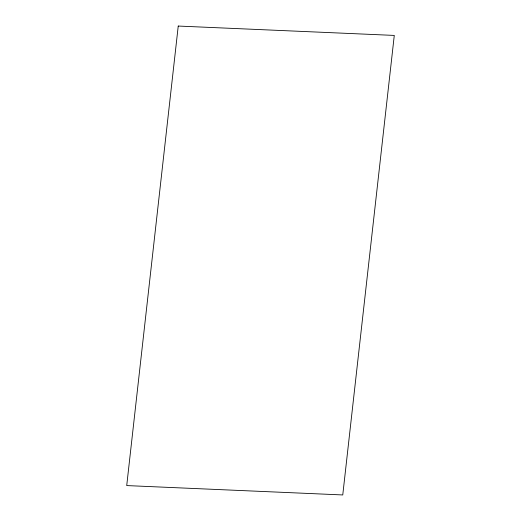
<?xml version="1.0" encoding="UTF-8"?>
<svg xmlns="http://www.w3.org/2000/svg" width="521" height="521" viewBox="0 0 521 521"><rect width="100%" height="100%" fill="white"/><g stroke="black" fill="none" stroke-linecap="round" stroke-linejoin="round"><path stroke-width="0.78" d="M178.241 26.05L126.72 485.579L342.759 494.95L394.28 35.421L178.241 26.05"/></g></svg>
